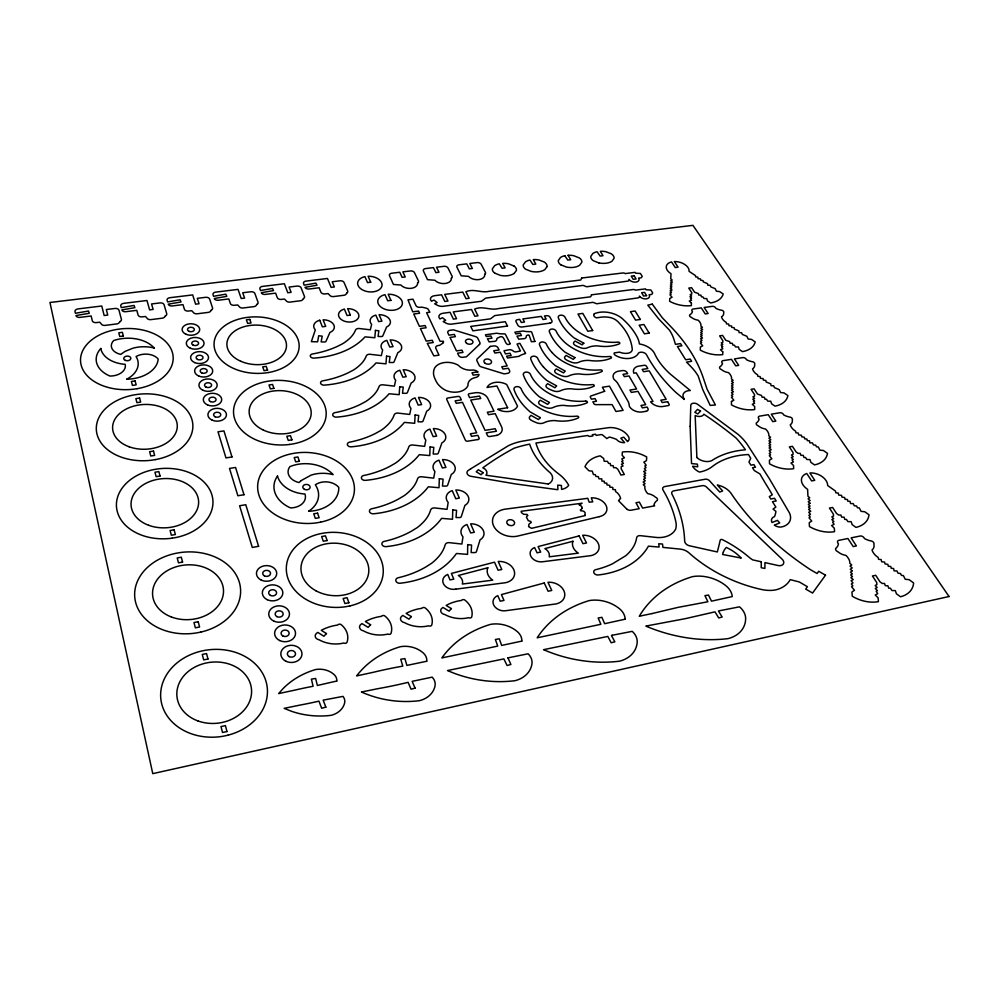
<?xml version="1.0" encoding="UTF-8"?>
<svg xmlns="http://www.w3.org/2000/svg" width="999" height="999" viewBox="0 0 999 999"><rect width="100%" height="100%" fill="white"/><g stroke="black" fill="none" stroke-linecap="round" stroke-linejoin="round"><path stroke-width="1.5" d="M547.015 266.621L544.817 269.643A14.698 9.066 10.5 0 1 531.256 271.428L525.611 269.206A7.855 4.858 10.5 0 1 523.251 264.835L525.511 261.813A14.298 8.854 10.6 0 1 529.957 260.04L532.842 264.448L535.814 264.073L533.279 259.578A14.498 8.979 10.7 0 1 539.023 260.002L544.255 262.025A7.88 4.87 10.7 0 1 547.052 266.621M514.11 273.514L516.408 270.454A7.892 4.908 9.9 0 0 514.098 266.059M564.822 255.719L567.794 260.09L570.716 259.728L568.106 255.282M172.09 538.174L176.136 537.474A48.327 35.177 -3.4 0 0 212.125 495.704A48.327 35.177 -3.4 0 0 158.154 468.881L154.258 469.493A48.327 35.177 -3.4 0 0 117.245 511.413A48.327 35.177 -3.4 0 0 172.103 538.174M289.373 444.48L293.207 443.881A46.354 32.28 2.3 0 0 324.862 405.906A46.354 32.28 2.3 0 0 271.154 380.781L267.445 381.306A46.354 32.28 2.3 0 0 234.84 419.405A46.354 32.28 2.3 0 0 289.385 444.48M455.869 589.148L505.569 582.704A13.874 10.627 12.2 0 0 514.123 570.479A13.874 10.627 12.2 0 0 498.214 561.463L501.785 569.517L498.089 570.229L494.517 562.162L451.411 573.426L453.783 579.158L450 579.895L447.739 574.425A10.002 7.767 9.8 0 0 443.631 584.115A10.002 7.767 9.8 0 0 455.869 589.148M598.925 262.962L593.306 260.714A7.742 4.708 12.2 0 1 590.784 256.431L592.844 253.484A14.086 8.566 12.4 0 1 597.09 251.76L600.124 256.069L602.996 255.707L600.312 251.311A14.286 8.691 12.4 0 1 605.931 251.736L611.138 253.721A7.767 4.708 12.4 0 1 614.098 258.217L612.075 261.164A14.498 8.779 12.2 0 1 598.925 262.899M560.776 264.797L566.396 267.058A14.598 8.916 11.4 0 0 579.695 265.21L581.843 262.25A7.78 4.758 11.6 0 0 579.383 257.942L573.776 255.719A14.386 8.829 11.6 0 0 568.106 255.294M514.085 266.071L508.479 263.786A14.598 9.103 9.8 0 0 502.684 263.374L505.132 267.894L502.122 268.269L499.3 263.811A14.398 8.979 9.8 0 0 494.755 265.609L492.42 268.669A7.905 4.933 9.7 0 0 494.68 273.089M494.692 273.077L500.337 275.387A14.81 9.203 9.7 0 0 514.048 273.489M626.635 508.916L618.531 500.711A10.902 7.805 16.4 0 1 620.591 498.638A13.649 9.778 15.5 0 0 617.494 493.019L615.559 491.533L615.446 489.735L612.887 489.473L612.762 487.412L609.827 487.125L609.727 485.402L606.942 484.902L606.843 483.179L604.37 482.942L604.283 481.281L601.91 481.043L601.798 478.883L599.025 478.821L598.289 476.66L595.904 476.423L595.317 474.687L593.381 474.488L592.245 471.116L588.96 470.791L584.977 466.758A27.772 19.605 15.2 0 1 600.224 455.844L603.633 458.441L604.195 461.263L607.454 461.338L608.578 463.411L610.239 463.449L610.676 465.609L613.161 465.659L613.561 467.644L615.834 467.694L617.769 469.155L620.966 475.062L624.313 474.475L621.103 468.581L621.241 466.745L623.064 465.984L621.44 464.223L623.426 463.386L621.653 461.463L622.989 460.914L621.853 458.853L624.462 457.767L622.127 455.257L622.377 452.048A27.672 19.381 15.9 0 1 646.703 456.993L646.478 460.639L643.843 462.112L646.203 465.222L644.842 465.984L646.053 467.607L644.38 468.543L645.878 470.541L643.693 471.478L645.716 473.276L644.03 474.225L645.579 475.611L643.818 476.598L645.429 478.046L643.656 479.333L645.267 480.781L643.169 481.968L645.079 483.691L643.256 484.727L644.929 486.226L644.817 488.074A13.536 9.515 17.1 0 0 647.827 493.681A10.864 7.73 17 0 1 655.506 497.202A2.96 2.098 17.2 0 1 657.267 500.374A14.123 10.027 17.8 0 0 653.97 504.807A3.184 2.273 17.2 0 1 654.632 505.844L642.594 508.079L639.348 502.122L635.963 502.747L639.198 508.703L630.918 510.239A3.771 2.697 16.5 0 1 626.635 508.916M319.755 320.229L322.365 326.81L325.711 326.373L323.089 319.792A10.365 6.806 4.3 0 1 333.753 324.712A10.365 6.806 4.3 0 1 329.92 332.48L326.049 341.208A1.748 1.161 4.3 0 1 324.413 341.995L321.141 341.908L322.19 336.151L318.731 335.739L317.607 341.82L311.351 341.658L315.309 329.907A10.365 6.806 4.3 0 1 319.755 320.229M594.442 313.686A20.43 13.024 13.1 0 1 623.738 319.955A80.557 52.61 12 0 1 637.037 336.775A38.437 24.825 13.1 0 1 639.397 343.943A16.808 10.877 14.3 0 1 654.345 353.072A75.674 47.665 16.5 0 0 670.541 374.288L690.309 390.534A9.528 6.256 16.4 0 0 683.828 398.464L684.34 399.463L675.911 392.445A169.955 103.996 18.1 0 1 646.578 354.857A4.67 3.022 14.4 0 0 642.832 352.36A4.67 3.022 14.4 0 0 638.511 353.059A15.36 9.928 13.8 0 1 615.384 355.332A3.022 1.973 13.7 0 1 614.26 352.909L619.555 352.123A10.952 7.068 13.8 0 0 626.873 353.359A7.68 4.958 13.8 0 0 632.28 349.638A71.628 46.678 11.9 0 0 617.644 321.441A11.538 7.355 13.1 0 0 608.903 317.295A21.391 13.699 13.2 0 0 599.1 317.47L596.366 317.844A4.083 2.585 12.7 0 1 594.405 313.649M564.835 255.732A14.186 8.704 11.6 0 0 560.476 257.48L558.341 260.477A7.792 4.783 11.4 0 0 560.764 264.797M552.072 352.535A42.795 27.735 12.7 0 0 600.474 369.88A1.361 0.899 13.4 0 1 601.648 371.665A33.079 21.628 12.6 0 1 579.445 373.938A19.73 13.224 13 0 0 568.931 375.886A6.893 4.583 12.3 0 1 562.125 375.974A33.379 21.916 12.4 0 1 557.867 374.188L556.268 373.314A3.447 2.298 12.1 0 1 555.182 370.03L556.268 368.918L563.511 372.889L565.259 371.091L555.307 365.646A66.621 43.032 13.1 0 1 540.234 346.541L539.61 345.005A3.921 2.56 11.4 0 1 541.895 341.995A3.546 2.323 11.4 0 1 546.316 344.043L547.127 345.716A44.98 29.108 12.7 0 0 552.047 352.535M543.444 366.958A43.282 28.372 12.6 0 0 592.345 384.603A1.374 0.912 13.3 0 1 593.531 386.426A33.454 22.128 12.5 0 1 571.028 388.773A19.955 13.536 12.9 0 0 560.377 390.796A6.968 4.683 12.2 0 1 553.471 390.896A33.754 22.428 12.3 0 1 549.175 389.086L547.564 388.186A3.484 2.348 11.9 0 1 546.478 384.827L547.589 383.691L554.895 387.737L556.68 385.901L546.64 380.357A67.37 44.018 13 0 1 531.505 360.851L530.869 359.278A3.959 2.622 11.2 0 1 533.204 356.193A3.584 2.373 11.2 0 1 537.662 358.279L538.486 360.002A45.492 29.783 12.6 0 0 543.419 366.958M582.155 508.316A12.812 9.266 15.2 0 1 581.743 506.443A5.207 3.771 14.6 0 0 579.42 505.207L579.32 504.395A9.565 6.906 14.3 0 0 582.08 503.221L521.203 511.276A4.833 3.559 12.5 0 0 521.578 512.774A18.357 13.611 12 0 1 523.439 514.16A8.217 6.019 12.4 0 0 526.948 514.36L527.847 515.521A4.296 3.172 12.8 0 0 526.436 517.382A18.357 13.611 12 0 1 528.109 520.504A11.613 8.541 12.8 0 0 530.856 521.478L531.181 522.614A7.667 5.682 13.1 0 0 528.846 524.463A18.357 13.611 12 0 1 528.621 526.573A12.188 8.991 13.1 0 0 531.63 528.309L585.352 515.521L584.765 514.997A6.581 4.795 14.7 0 0 585.002 512.562L583.903 511.376A6.206 4.52 14.8 0 0 580.719 510.789L580.344 509.877A8.004 5.807 14.4 0 0 582.155 508.316M585.639 401.086A1.386 0.937 13.3 0 1 586.825 402.934A33.866 22.677 12.4 0 1 564.01 405.394A20.217 13.886 12.9 0 0 553.196 407.492A7.055 4.808 12.1 0 1 546.203 407.604A34.166 22.989 12.2 0 1 541.858 405.756L540.234 404.845A3.521 2.41 11.9 0 1 539.148 401.398L540.284 400.237L547.664 404.358L549.475 402.472L539.335 396.815A68.182 45.105 13 0 1 524.1 376.873L523.476 375.262A4.008 2.685 11.1 0 1 525.849 372.103A3.634 2.435 11.1 0 1 530.357 374.225L531.181 375.986A46.041 30.519 12.6 0 0 536.151 383.104A43.806 29.071 12.5 0 0 585.639 401.074M154.183 348.014A31.044 20.467 -2.1 0 0 113.699 340.534A14.348 9.378 -2 0 0 120.742 354.383L125.075 351.373L133.079 348.151A28.621 19.018 -1.7 0 1 142.12 346.778L145.205 346.753A28.621 19.018 -1.7 0 1 154.158 348.002M690.134 426.398L691.533 463.598L697.377 464.135L697.739 466.758L692.632 466.296A13.374 9.128 18 0 0 699.5 472.09A35.902 24.413 17.1 0 0 712.225 466.608A75.312 51.698 20.9 0 1 748.476 454.533L750.749 458.341L748.938 462.013L750.911 465.159L753.883 464.622L755.481 467.195L752.509 467.732L754.257 470.529L759.914 473.926L765.047 482.717A510.714 404.283 2.3 0 1 772.289 494.767L769.305 496.615L770.803 499.001L774.525 498.301L776.198 500.974L772.464 501.673L775.861 507.117L773.026 509.065L775.923 511.413A43.544 30.132 19.7 0 1 774.525 516.595A7.305 5.032 21.5 0 0 772.04 522.552L777.397 520.354L779.72 522.914L774.35 525.124A7.305 5.032 21.5 0 0 781.006 527.047A17.545 12.063 21.1 0 0 789.46 512.924L769.13 478.321L748.438 446.241A52.035 35.34 17.8 0 0 738.211 434.465L697.564 404.27A4.321 2.847 16.7 0 0 693.206 403.246A4.321 2.847 16.7 0 0 690.784 405.382L690.134 426.398M731.455 401.498L731.455 404.845A26.011 16.758 17.7 0 0 754.72 409.54L754.682 406.581L752.297 404.27L754.632 403.296L753.408 401.411L754.595 400.911L752.796 399.175L754.57 398.439L752.909 396.84L754.532 396.178L754.507 394.555L751.086 389.323L754.095 388.836L757.517 394.056L761.513 395.442L762.075 397.202L764.36 397.277L764.972 399.213L766.508 399.25L767.744 401.136L770.766 401.223L771.578 403.783L775.024 406.156A25.937 16.583 18.1 0 0 787.899 395.567L784.003 392.907L780.581 392.545L779.158 389.598L774.5 387.662L773.613 385.789L771.103 385.714L770.778 383.853L766.133 381.98L765.883 380.507L763.348 380.057L763.099 378.596L760.439 378.321L760.152 376.586L757.841 376.336L757.579 374.825L755.731 373.564A12.363 7.792 17.8 0 1 752.534 368.868A9.803 6.194 17.2 0 0 754.632 364.423A2.672 1.686 17.4 0 0 752.896 361.8A12.587 7.88 17.2 0 1 746.415 359.665A2.86 1.798 17.1 0 0 743.094 357.567L734.427 358.903L738.673 365.359L735.701 365.821L731.468 359.353L722.752 360.689A2.86 1.823 16.7 0 0 722.502 363.349A12.675 8.067 16.3 0 1 719.73 366.945A2.685 1.711 16.7 0 0 721.428 369.58A9.828 6.256 16.9 0 0 728.508 372.627A12.45 8.004 16.8 0 1 731.518 377.385L731.505 378.958L733.116 380.257L731.505 381.131L733.353 382.629L731.505 383.628L733.054 384.89L731.493 386.001L733.054 387.275L731.493 388.124L732.991 389.348L731.48 390.172L733.453 391.795L731.48 392.595L732.991 394.38L731.468 395.217L732.704 396.665L731.468 397.352L733.853 400.174L731.455 401.498M722.752 351.873L722.727 354.62A25.012 15.684 16 0 1 700.287 350.112L700.361 347.015L702.709 345.804L700.461 343.156L701.673 342.545L700.511 341.183L701.997 340.422L700.574 338.748L702.509 338.024L700.636 336.513L702.11 335.751L700.686 334.603L702.21 333.828L700.736 332.642L702.26 331.618L700.786 330.432L702.597 329.52L700.848 328.109L702.422 327.31L700.898 326.086L700.936 324.638A11.976 7.48 15.2 0 0 698.126 320.192A9.453 5.857 15.3 0 1 691.333 317.332A2.585 1.598 15.2 0 1 689.735 314.86A12.2 7.555 14.8 0 0 692.507 311.538A2.76 1.698 15.2 0 1 692.794 309.078L701.273 307.892L705.244 313.923L708.129 313.511L704.158 307.48L712.587 306.306A2.747 1.686 15.6 0 1 715.771 308.266A12.113 7.393 15.7 0 0 722.002 310.302A2.572 1.573 15.8 0 1 723.638 312.737A9.428 5.807 15.7 0 1 721.503 316.858A11.888 7.305 16.2 0 0 724.5 321.241L726.261 322.427L726.473 323.838L728.708 324.076L728.958 325.686L731.518 325.961L731.73 327.322L734.19 327.759L734.402 329.121L738.848 330.894L739.123 332.63L741.558 332.717L742.382 334.453L746.852 336.276L748.164 339.023L751.473 339.385L755.182 341.883A24.938 15.522 16.4 0 1 742.469 351.623L739.185 349.388L738.448 347.003L735.526 346.903L734.377 345.167L732.879 345.105L732.329 343.306L730.119 343.231L729.62 341.583L725.774 340.284L722.564 335.414L719.642 335.839L722.851 340.721L722.839 342.22L721.253 342.832L722.814 344.33L721.091 344.992L722.801 346.628L721.628 347.078L722.776 348.826L720.491 349.712L722.752 351.873M761.288 561.788L761.213 567.707L764.884 568.456L764.947 562.599L778.296 565.571A5.657 3.984 22.5 0 0 783.341 563.985A5.657 3.984 22.5 0 0 782.155 559.228L706.393 486.95A3.721 2.585 18.5 0 0 702.185 485.676L673.838 490.846A3.796 2.672 17.8 0 0 671.952 494.08A173.876 128.983 12.1 0 1 684.652 541.096A5.507 3.959 19.4 0 0 690.284 545.953L717.307 551.972L718.181 548.651A487.387 345.966 0.9 0 0 720.192 540.259A1.711 1.211 20.3 0 1 722.514 539.697A107.605 80.444 20.8 0 1 750.074 558.091L752.597 559.852L761.288 561.788M467.707 544.617L467.557 554.383L456.443 553.483A81.656 61.239 6.1 0 1 400.075 583.229A3.596 2.797 6.9 0 1 395.954 581.106A3.596 2.797 6.9 0 1 397.989 577.797L399.25 577.509A92.845 69.156 5.3 0 0 425.774 567.007L431.443 563.386A55.232 41.708 6.5 0 0 436.151 559.29L437.924 557.442A48.651 36.776 6.8 0 0 445.179 544.805A4.021 3.059 9.3 0 1 449.313 542.657L461.875 544.043L462.974 536.9A11.626 8.729 10.3 0 1 466.983 524.487L470.666 532.942L474.313 532.267L470.629 523.838A11.626 8.729 10.3 0 1 482.942 529.745A11.626 8.729 10.3 0 1 480.032 539.897L476.486 551.51A1.961 1.486 10.6 0 1 474.762 552.584L471.116 552.572L471.59 545.067L467.707 544.617M452.747 509.902L452.51 519.255L441.62 518.356A80.07 58.754 5.5 0 1 386.064 546.628A3.521 2.685 6.2 0 1 382.043 544.58A3.521 2.685 6.2 0 1 384.066 541.421L385.314 541.146A91.071 66.359 4.8 0 0 411.413 531.193L417.008 527.747A54.158 40.01 5.8 0 0 421.665 523.838L423.414 522.077A47.702 35.29 6.1 0 0 430.656 509.989A3.946 2.935 8.4 0 1 434.727 507.954L447.04 509.328L448.176 502.485A11.401 8.379 9.4 0 1 452.222 490.609L455.769 498.726L459.353 498.089L455.806 489.985A11.401 8.379 9.4 0 1 467.844 495.704A11.401 8.379 9.4 0 1 464.897 505.419L461.301 516.533A1.923 1.424 9.6 0 1 459.602 517.557L456.031 517.532L456.568 510.339L452.747 509.902M691.42 303.072L691.333 305.632A24.138 14.748 14.6 0 1 669.63 301.298L669.767 298.401L672.077 297.29L669.954 294.805L671.141 294.23L670.042 292.957L671.503 292.257L670.154 290.697L672.052 290.022L670.267 288.599L671.715 287.899L670.354 286.825L671.852 286.101L670.441 284.99L671.952 284.041L670.541 282.929L672.327 282.08L670.654 280.756L672.202 280.02L670.754 278.871L671.003 273.689A11.651 7.005 14.3 0 1 671.553 261.925L675.237 267.532L678.059 267.17L674.362 261.563A11.651 7.005 14.3 0 1 689.048 271.328L695.491 275.599L695.666 276.91L697.839 277.16L698.039 278.659L700.524 278.933L700.699 280.207L703.071 280.632L703.259 281.905L707.542 283.591L707.767 285.202L710.127 285.302L710.901 286.925L715.197 288.661L716.42 291.233L719.617 291.583L723.176 293.943A24.063 14.598 15 0 1 710.589 302.959L707.442 300.861L706.78 298.626L703.945 298.514L702.859 296.878L701.423 296.815L700.923 295.142L698.776 295.055L698.326 293.506L694.617 292.27L691.608 287.712L688.761 288.087L691.758 292.657L691.72 294.068L690.159 294.63L691.645 296.029L689.947 296.641L691.583 298.177L690.434 298.589L691.508 300.224L689.26 301.049L691.42 303.072M439.323 478.708L439.011 487.712L428.309 486.8A78.659 56.568 5.1 0 1 373.489 513.786A3.459 2.572 5.6 0 1 369.568 511.8A3.459 2.572 5.6 0 1 371.578 508.778L372.802 508.516A89.473 63.886 4.5 0 0 398.514 499.038L404.046 495.754A53.184 38.511 5.4 0 0 408.653 492.007L410.389 490.322A46.841 33.966 5.6 0 0 417.594 478.733A3.871 2.822 7.7 0 1 421.615 476.773L433.703 478.146L434.89 471.553A11.189 8.079 8.7 0 1 438.961 460.152L442.37 467.969L445.916 467.37L442.495 459.565A11.189 8.079 8.7 0 1 454.283 465.109A11.189 8.079 8.7 0 1 451.298 474.438L447.664 485.127A1.886 1.374 8.8 0 1 445.991 486.101L442.482 486.063L443.069 479.145L439.323 478.708M625.112 619.205L604.645 623.688L601.91 617.345L598.164 617.969L600.874 624.3L537.2 637.787A123.701 97.89 22.4 0 1 540.521 633.041A100.362 79.433 21.1 0 1 543.831 628.958A124.088 98.189 22.5 0 1 589.285 600.574A31.019 23.988 18 0 1 619.542 608.778A16.384 12.587 18.2 0 1 625.112 619.205M430.119 446.94L429.77 455.569L419.28 454.67A77.148 54.333 4.9 0 1 365.359 480.357A3.384 2.473 5.3 0 1 361.513 478.434A3.384 2.473 5.3 0 1 363.511 475.536L364.71 475.299A87.775 61.376 4.3 0 0 389.972 466.296L395.417 463.161A52.16 36.975 5.1 0 0 399.962 459.59L401.673 457.979A45.942 32.617 5.4 0 0 408.816 446.878A3.796 2.71 7.3 0 1 412.774 445.017L424.625 446.366L425.811 440.059A10.977 7.767 8.2 0 1 429.882 429.108L433.191 436.638L436.663 436.076L433.354 428.571A10.977 7.767 8.2 0 1 444.892 433.928A10.977 7.767 8.2 0 1 441.908 442.882L438.286 453.121A1.848 1.324 8.3 0 1 436.625 454.058L433.179 454.008L433.803 447.377L430.119 446.94M415.109 415.01L414.672 423.289L404.383 422.39A75.724 52.185 4.5 0 1 351.223 446.815A3.322 2.373 4.8 0 1 347.465 444.967A3.322 2.373 4.8 0 1 349.438 442.195L350.624 441.97A86.164 58.953 4 0 0 375.512 433.441L380.881 430.444A51.199 35.514 4.7 0 0 385.364 427.035L387.063 425.499A45.092 31.319 4.9 0 0 394.18 414.872A3.721 2.61 6.7 0 1 398.089 413.111L409.715 414.448L410.951 408.391A10.764 7.455 7.5 0 1 415.06 397.902L418.219 405.132L421.64 404.607L418.469 397.39A10.764 7.455 7.5 0 1 429.745 402.572A10.764 7.455 7.5 0 1 426.723 411.163L423.064 420.979A1.811 1.274 7.6 0 1 421.428 421.865L418.044 421.803L418.718 415.447L415.109 415.01M399.7 386.7L399.175 394.68L389.061 393.768A74.488 50.325 4.2 0 1 336.501 417.132A3.272 2.285 4.4 0 1 332.829 415.334A3.272 2.285 4.4 0 1 334.802 412.674L335.964 412.462A84.765 56.868 3.7 0 0 360.527 404.32L365.846 401.461A50.35 34.241 4.3 0 0 370.292 398.189L371.99 396.715A44.343 30.207 4.5 0 0 379.096 386.501A3.659 2.51 6.2 0 1 382.954 384.815L394.38 386.138L395.666 380.307A10.589 7.193 6.9 0 1 399.812 370.217L402.859 377.197L406.231 376.698L403.184 369.73A10.589 7.193 6.9 0 1 414.223 374.762A10.589 7.193 6.9 0 1 411.163 383.029L407.455 392.47A1.786 1.224 7 0 1 405.831 393.331L402.51 393.256L403.234 387.125L399.7 386.7M386.551 356.168L385.964 363.823L376.036 362.924A73.114 48.339 3.9 0 1 324.25 385.127A3.209 2.185 4.1 0 1 320.654 383.391A3.209 2.185 4.1 0 1 322.615 380.844L323.763 380.644A83.217 54.633 3.5 0 0 347.939 372.927L353.184 370.204A49.413 32.88 4.1 0 0 357.58 367.095L359.253 365.671A43.519 29.008 4.3 0 0 366.321 355.906A3.596 2.41 5.8 0 1 370.13 354.295L381.331 355.619L382.642 350.025A10.39 6.918 6.5 0 1 386.813 340.347L389.735 347.053L393.057 346.603L390.122 339.897A10.39 6.918 6.5 0 1 400.924 344.767A10.39 6.918 6.5 0 1 397.839 352.684L394.118 361.738A1.748 1.174 6.5 0 1 392.52 362.55L389.248 362.475L390.022 356.593L386.551 356.168M375.437 330.382L374.812 337.762L365.047 336.85A71.953 46.691 3.8 0 1 313.923 358.117A3.147 2.11 3.8 0 1 310.389 356.431A3.147 2.11 3.8 0 1 312.337 353.983L313.461 353.796A81.893 52.772 3.4 0 0 337.312 346.428L342.495 343.818A48.626 31.756 3.9 0 0 346.84 340.821L348.501 339.46A42.82 28.009 4.1 0 0 355.519 330.057A3.534 2.335 5.5 0 1 359.29 328.521L370.317 329.82L371.64 324.425A10.215 6.681 6.2 0 1 375.824 315.097L378.646 321.591L381.918 321.154L379.083 314.673A10.215 6.681 6.2 0 1 389.685 319.418A10.215 6.681 6.2 0 1 386.588 327.048L382.842 335.776A1.723 1.136 6.2 0 1 381.268 336.551L378.047 336.463L378.858 330.794L375.437 330.382M534.902 341.458L531.393 341.733L529.095 335.127A2.273 1.486 10.9 0 0 527.085 335.327A2.735 1.786 10.9 0 0 526.273 336.825A3.984 2.597 10.7 0 1 524.6 338.599L518.706 339.173L516.97 336.126L521.441 335.502L520.279 333.291L515.821 333.916L514.897 332.155L523.101 331.006A17.682 11.401 10.7 0 0 530.694 331.606L531.693 332.055L534.902 341.458M521.84 641.096L501.66 645.429L499.313 638.836L495.379 639.472L497.714 646.091L441.883 657.916L442.569 656.955A108.879 89.61 17.2 0 1 445.03 653.746A88.249 72.477 15.8 0 1 448.201 650.062A108.879 89.61 17.2 0 1 490.596 624.35A27.448 21.99 13.3 0 1 517.407 631.693A14.51 11.551 13.7 0 1 521.84 641.096M336.788 681.018L317.357 685.489L315.659 678.458L311.401 679.133L313.112 686.276A432.779 424.637 73.4 0 0 294.855 690.122L278.621 693.581L283.479 688.174A75.587 64.236 2.5 0 1 315.597 669.542A19.343 16.009 1.4 0 1 334.278 674.762A10.227 8.442 1.9 0 1 336.788 681.018M426.748 661.251L406.893 665.409L404.87 658.603L400.761 659.265L402.797 666.121A594.717 539.66 68.5 0 0 373.064 672.352L356.631 675.911L357.192 675.187A92.907 78.309 10.3 0 1 359.465 672.389L362.375 669.193A92.907 78.309 10.3 0 1 400.362 646.703A23.614 19.343 7.6 0 1 423.351 653.059A12.475 10.177 8.1 0 1 426.748 661.251M525.511 353.284L525.037 353.733A18.269 12.163 11.2 0 0 518.968 356.331L507.529 357.992L506.605 356.168L511.163 355.519L509.989 353.234L505.444 353.896L503.996 350.749L509.702 349.662A4.033 2.672 10.4 0 1 512.912 350.761A2.76 1.823 10.5 0 0 516.008 351.885L520.442 350.974L517.057 344.043L519.855 343.331L525.511 353.284M510.189 343.681C503.796 348.214 505.931 332.442 498.414 337.737A2.747 1.798 10 0 0 496.815 339.498A4.008 2.635 9.8 0 1 495.079 341.283L489.123 341.87L487.437 338.798L491.958 338.162L490.834 335.939L486.313 336.563L485.427 334.79L496.765 333.216A17.77 11.513 9.9 0 0 504.408 333.816L505.407 334.265L510.189 343.681M723.338 552.147L722.589 554.457L741.258 558.066L739.435 556.281A37.625 27.285 20.9 0 0 726.335 547.427A24.126 17.195 21.6 0 0 723.338 552.147M591.495 294.817L590.734 296.79L498.301 308.591C490.297 310.739 482.729 305.557 474.625 309.091L477.997 315.834L474.85 316.246L471.491 309.503L453.259 311.9L456.568 318.706L453.396 319.131L450.087 312.312L443.331 313.199A6.006 3.896 8.2 0 0 439.91 318.943L442.482 317.744L445.654 320.267L443.169 321.578L445.891 323.052A6.668 4.346 8.3 0 0 451.773 324.101L490.459 318.843L494.73 315.609L593.006 302.335L596.715 303.758L637.986 297.889A2.647 1.636 13.6 0 0 639.397 296.066A5.395 3.347 13.7 0 0 646.39 298.838A5.395 3.347 13.7 0 0 649.1 294.755L651.835 294.38L652.684 292.919L650.861 289.985L646.016 289.735L645.491 288.873L635.514 290.147A2.585 1.598 13.4 0 0 632.916 289.548L591.495 294.817M581.63 278.034L580.856 279.97L489.298 291.283C481.381 293.356 473.888 288.286 465.871 291.708L469.155 298.289L466.046 298.701L462.762 292.108L444.705 294.405L447.952 301.049L444.805 301.448L441.57 294.805L434.89 295.654A5.932 3.809 7.9 0 0 431.456 301.248L434.016 300.075L437.137 302.547L434.677 303.821L437.362 305.257A6.593 4.233 8 0 0 443.169 306.293L481.468 301.261L485.714 298.114L583.066 285.377L586.725 286.775L627.622 281.144A2.61 1.598 13.1 0 0 629.033 279.358A5.332 3.272 13.3 0 0 635.938 282.093A5.332 3.272 13.3 0 0 638.648 278.109L641.358 277.747L642.207 276.323L640.434 273.451L635.639 273.202L635.114 272.352L625.237 273.589A2.547 1.561 13 0 0 622.677 272.989L581.63 278.034M346.74 293.057L346.129 294.068A3.359 2.148 5.1 0 1 343.893 295.267L333.604 296.566A3.372 2.16 4.8 0 1 330.369 295.866L328.084 293.594L324.663 293.968A3.372 2.16 4.5 0 1 320.929 292.207L319.131 287.762L309.041 289.011A3.297 2.11 4.1 0 1 305.02 287.312L317.02 285.227L315.921 283.129L304.171 285.165L303.559 283.604A3.359 2.135 4 0 1 305.969 281.106L327.46 278.471L331.131 287.362L334.378 286.963L332.217 281.768L339.985 280.806A3.334 2.123 5 0 1 344.068 282.505L347.652 290.971A3.359 2.148 5.1 0 1 346.84 293.007L346.74 293.057M303.471 298.501L302.809 299.525A3.397 2.185 3.7 0 1 300.499 300.749L290.022 302.073A3.409 2.198 3.4 0 1 286.75 301.361L284.503 299.063L281.019 299.438A3.409 2.185 3.2 0 1 277.285 297.652L275.612 293.144L265.322 294.418A3.347 2.135 2.7 0 1 261.301 292.707L273.551 290.584L272.502 288.449L260.502 290.534L259.927 288.948A3.397 2.173 2.7 0 1 262.462 286.413L284.365 283.741L287.799 292.744L291.109 292.332L289.086 287.063L297.003 286.089A3.372 2.148 3.7 0 1 301.099 287.812L304.458 296.391A3.397 2.185 3.8 0 1 303.559 298.451L303.471 298.501M256.943 304.358L256.243 305.394A3.447 2.223 2.3 0 1 253.846 306.631L243.144 307.979A3.459 2.235 2 0 1 239.847 307.255L237.65 304.932L234.091 305.319A3.459 2.223 1.7 0 1 230.369 303.521L228.808 298.938L218.319 300.237A3.397 2.173 1.3 0 1 214.285 298.501L226.81 296.341L225.811 294.181L213.549 296.291L213.024 294.693A3.447 2.198 1.3 0 1 215.684 292.12L238.037 289.385L241.221 298.514L244.593 298.102L242.72 292.757L250.786 291.77A3.422 2.185 2.3 0 1 254.895 293.506L258.017 302.21A3.447 2.21 2.4 0 1 257.03 304.295L256.943 304.358M211.363 310.077L210.627 311.139A3.496 2.26 0.9 0 1 208.154 312.4L197.24 313.773A3.509 2.26 0.6 0 1 193.918 313.049L191.758 310.689L188.137 311.076A3.509 2.26 0.3 0 1 184.403 309.253L182.979 304.62L172.278 305.944A3.447 2.198 -0.1 0 1 168.244 304.183L181.031 301.973L180.095 299.787L167.57 301.948L167.083 300.312A3.509 2.235 -0.1 0 1 169.88 297.702L192.67 294.917L195.604 304.183L199.038 303.746L197.303 298.339L205.544 297.327A3.472 2.223 1 0 1 209.653 299.088L212.537 307.904A3.496 2.248 1 0 1 211.476 310.027L211.363 310.077M825.511 575.187L812.574 593.044L805.694 589.085L807.417 586.725L799.337 581.98L790.234 579.62A33.691 23.951 22.1 0 1 776.285 589.747L773.938 590.197A31.531 22.415 22.3 0 1 761.313 589.447L759.927 589.135A115.609 79.346 20.7 0 1 689.035 552.909A11.688 8.504 19.5 0 0 680.319 549.125L662.899 547.377L662.537 544.068L658.766 543.743L659.115 547.052L648.413 546.178A79.683 58.117 14.6 0 1 598.139 574.974A3.521 2.647 16.6 0 1 593.968 572.902A3.521 2.647 16.6 0 1 595.516 569.705L596.69 569.43A90.459 65.772 13.7 0 0 612.424 563.836L625.724 555.756A53.946 39.535 15.1 0 0 629.732 551.798L631.218 549.999A47.552 34.84 15.4 0 0 636.65 537.749A3.959 2.885 17.5 0 1 640.347 535.664L654.957 537.3A22.69 16.284 17.6 0 0 675.649 529.133A26.698 19.193 17.5 0 0 676.036 522.752A151.536 112.038 12.7 0 0 664.41 492.432L662.961 489.885A3.796 2.66 17.4 0 1 664.81 486.55L705.094 479.245A3.709 2.56 18.5 0 1 709.377 480.606L719.742 492.07L722.627 490.959L717.332 485.002A17.045 11.826 19.1 0 1 731.243 493.618A232.517 145.954 23 0 0 761.388 529.982L768.643 536.975A232.517 145.954 23 0 0 810.314 569.592L817.07 573.513L818.73 571.266L825.511 575.187M165.447 315.859L164.66 316.92A3.559 2.285 -0.5 0 1 162.1 318.206L150.974 319.605A3.571 2.298 -0.8 0 1 147.627 318.868L145.517 316.483L141.821 316.883A3.571 2.285 -1.1 0 1 138.099 315.035L136.801 310.339L125.886 311.688A3.496 2.235 -1.4 0 1 121.841 309.902L134.902 307.655L134.028 305.444L121.241 307.63L120.804 305.981A3.559 2.26 -1.4 0 1 123.714 303.334L146.965 300.499L149.625 309.877L153.134 309.44L151.561 303.958L159.952 302.922A3.521 2.248 -0.4 0 1 164.073 304.707L166.708 313.649A3.546 2.285 -0.4 0 1 165.559 315.796L165.447 315.859M120.042 321.566L119.206 322.652A3.609 2.323 -1.9 0 1 116.571 323.951L105.22 325.374A3.621 2.323 -2.2 0 1 101.848 324.638L99.775 322.215L96.016 322.627A3.621 2.323 -2.4 0 1 92.295 320.754L91.134 315.984L80.007 317.37A3.559 2.26 -2.7 0 1 75.949 315.559L89.298 313.274L88.486 311.039L75.412 313.261L75.025 311.588A3.621 2.285 -2.7 0 1 78.072 308.903L101.773 306.006L104.171 315.522L107.742 315.072L106.319 309.515L114.885 308.466A3.584 2.285 -1.7 0 1 119.006 310.264L121.391 319.318A3.609 2.31 -1.8 0 1 120.142 321.503L120.042 321.566M451.361 608.591L449.088 611.138L442.982 607.454L442.008 608.166A4.583 3.621 9.7 0 0 440.959 611.813A4.583 3.621 9.7 0 0 444.617 614.46A27.273 21.341 10.3 0 0 468.618 617.682A2.173 1.711 11.1 0 0 471.678 617.057A21.653 17.108 10 0 0 464.523 599.837A2.423 1.898 10.6 0 0 461.488 600.436A41.596 33.217 11.5 0 0 446.141 605.444L451.361 608.591M411.338 616.595L408.966 619.18L402.872 615.459L401.86 616.183A4.62 3.684 7.3 0 0 400.724 619.867A4.62 3.684 7.3 0 0 404.358 622.564A27.535 21.728 8.1 0 0 428.596 625.799A2.185 1.748 8.9 0 0 431.718 625.162A21.853 17.42 7.7 0 0 424.887 607.717A2.435 1.936 8.4 0 0 421.79 608.329A41.97 33.829 9.1 0 0 406.131 613.423L411.338 616.595M370.579 624.75L368.119 627.372L362.025 623.601L360.989 624.338A4.67 3.746 4.8 0 0 359.74 628.084A4.67 3.746 4.8 0 0 363.361 630.806A27.81 22.09 5.7 0 0 387.849 634.065A2.21 1.773 6.4 0 0 391.021 633.428A22.09 17.707 5.2 0 0 384.528 615.734A2.46 1.961 6 0 0 381.381 616.358A42.395 34.428 6.5 0 0 365.372 621.54L370.579 624.75M700.511 411.076L697.801 413.948L694.804 412.275L697.527 409.403L700.511 411.076M540.297 417.632L538.449 419.555L531.006 415.359L529.845 416.558A3.571 2.46 11.7 0 0 530.919 420.067L532.554 420.991A34.565 23.526 12.1 0 0 536.95 422.877A7.13 4.92 11.9 0 0 544.03 422.752A20.442 14.223 12.7 0 1 554.994 420.591A34.253 23.214 12.3 0 0 578.121 418.032A1.411 0.962 13.2 0 0 576.935 416.146A44.306 29.745 12.4 0 1 526.948 397.839A46.553 31.231 12.4 0 1 521.94 390.584L521.128 388.798A3.671 2.485 10.9 0 0 516.57 386.625A4.058 2.747 10.9 0 0 514.135 389.86L514.76 391.508A68.956 46.154 12.9 0 0 530.069 411.863L540.297 417.632M326.473 633.578L323.901 636.251L317.832 632.417L316.758 633.166A4.733 3.809 2 0 0 315.397 636.975A4.733 3.809 2 0 0 318.993 639.735A28.159 22.465 3.1 0 0 343.743 643.019A2.235 1.811 3.6 0 0 346.99 642.357A22.365 18.007 2.4 0 0 340.859 624.412A2.498 1.998 3.3 0 0 337.65 625.049A42.92 35.04 3.5 0 0 321.278 630.319L326.473 633.578M574.987 357.592L573.276 359.353L566.096 355.444L565.022 356.543A3.409 2.248 12.3 0 0 566.121 359.765L567.707 360.614A33.029 21.441 12.6 0 0 571.928 362.375A6.818 4.483 12.5 0 0 578.646 362.3A19.518 12.925 13.1 0 1 589.023 360.402A32.73 21.154 12.7 0 0 610.951 358.216A1.349 0.874 13.5 0 0 609.777 356.493A42.358 27.135 12.8 0 1 561.825 339.398A44.518 28.496 12.8 0 1 556.905 332.704L556.081 331.056A3.509 2.273 11.6 0 0 551.698 329.046A3.884 2.51 11.6 0 0 549.462 331.993L550.099 333.504A65.934 42.108 13.2 0 0 565.122 352.247L574.987 357.592M583.803 343.144L582.13 344.855L575.012 341.034L573.963 342.095A3.372 2.185 12.4 0 0 575.074 345.254L576.635 346.091A32.655 20.954 12.7 0 0 580.819 347.814A6.731 4.371 12.6 0 0 587.449 347.764A19.293 12.625 13.2 0 1 597.677 345.916A32.368 20.679 12.8 0 0 619.318 343.831A1.324 0.862 13.6 0 0 618.144 342.133A41.883 26.523 12.9 0 1 570.704 325.312A44.031 27.847 12.9 0 1 565.796 318.768L564.972 317.158A3.472 2.223 11.7 0 0 560.626 315.172A3.834 2.448 11.7 0 0 558.441 318.057L559.078 319.543A65.21 41.159 13.3 0 0 574.038 337.899L583.803 343.144M300.999 480.681L299.063 482.554A14.985 10.877 2.7 0 1 289.922 466.608A32.43 23.776 2.7 0 1 333.117 474.625A29.945 22.078 3.4 0 0 323.589 473.314L320.379 473.389A29.945 22.078 3.4 0 0 311.126 475.124L300.999 480.681M490.297 346.416L477.31 358.816A3.447 2.298 9.5 0 0 476.948 360.801L479.095 365.209A3.459 2.323 9.6 0 0 481.306 366.87L504.083 373.876L507.48 373.376A3.459 2.323 10.4 0 0 509.527 370.567L508.366 368.269L502.947 369.068L501.785 366.745L507.192 365.946L500.249 352.247L494.88 353.022L493.743 350.736L499.1 349.975L497.964 347.727A3.409 2.248 9.9 0 0 493.643 345.941L490.297 346.416M647.052 625.861L645.866 626.111A124.738 89.823 19.2 0 0 653.246 629.045A102.785 74.775 19.5 0 0 660.014 631.405A124.738 89.823 19.2 0 0 728.096 638.623A34.166 25.35 22.1 0 0 745.654 618.393A18.182 13.424 22.7 0 0 739.56 606.818L718.431 610.963L722.165 617.045L718.706 617.944L714.984 611.85L685.451 618.631L647.052 625.861M479.495 344.418L466.396 356.805L462.999 357.292A3.447 2.298 8.8 0 1 458.653 355.469L457.567 353.196L462.999 352.422L461.9 350.137L456.468 350.911L450.012 337.4L455.407 336.651L454.333 334.415L448.938 335.164L447.889 332.954A3.397 2.223 8.4 0 1 450.025 330.294L453.371 329.832L475.574 336.613A3.397 2.235 9.2 0 1 477.734 338.211L479.857 342.482A3.409 2.248 9.3 0 1 479.495 344.418M483.191 472.689L481.019 474.712L476.223 471.778L478.384 469.755L483.191 472.689M852.11 570.829L850.511 572.277L852.347 573.863L850.711 574.987L852.472 576.498L850.898 577.584L853.233 579.582L851.123 580.656L852.959 582.892L851.373 583.99L852.859 585.814L851.573 586.713L854.47 590.247L851.96 591.995L852.272 596.253A29.858 20.517 25.2 0 0 878.433 601.623L878.096 597.852L875.236 594.967L877.721 593.656L876.185 591.296L877.447 590.634L875.286 588.461L877.159 587.487L875.186 585.489L876.91 584.602L876.722 582.529L872.427 575.986L875.698 575.287L879.994 581.83L882.217 583.453L884.54 583.478L885.326 585.714L887.849 585.739L888.723 588.186L890.421 588.199L891.97 590.559L895.304 590.584L896.465 593.831L900.499 596.765A29.795 20.242 25.5 0 0 913.623 582.941L909.065 579.657L905.256 579.295L903.396 575.586L901.435 575.399L900.486 573.488L898.076 573.251L896.902 570.904L894.13 570.879L893.581 568.518L891.195 568.281L890.783 566.495L888.286 566.258L887.861 564.398L885.027 563.898L884.602 562.05L881.655 561.763L881.155 559.577L878.596 559.328L878.158 557.417L875.998 555.856A14.161 9.503 24.7 0 1 872.027 549.999A11.201 7.555 24.1 0 0 873.9 544.318A3.047 2.048 24.2 0 0 871.715 541.058A14.361 9.603 23.9 0 1 864.397 538.511A3.259 2.198 23.9 0 0 860.526 535.951L851.123 537.862L856.418 545.929L853.196 546.578L847.914 538.511L838.448 540.422A3.272 2.223 23.6 0 0 838.436 543.781A14.436 9.878 23.1 0 1 835.713 548.414A3.059 2.098 23.7 0 0 837.849 551.71A11.226 7.642 23.8 0 0 845.928 555.382A14.236 9.803 24 0 1 849.699 561.338L849.849 563.324L851.735 564.947L850.049 566.096L852.222 567.944L850.286 569.268L852.11 570.829M809.952 503.209L808.353 504.52L810.089 505.981L808.478 507.005L810.152 508.416L808.591 509.403L810.788 511.251L808.728 512.225L810.451 514.298L808.878 515.284L810.276 516.97L809.003 517.782L811.712 521.053L809.24 522.639L809.44 526.56A28.397 19.143 22.3 0 0 834.54 531.668L834.315 528.209L831.63 525.536L834.065 524.363L832.642 522.177L833.878 521.578L831.855 519.567L833.69 518.681L831.83 516.845L833.516 516.033L833.391 514.135L829.432 508.079L832.604 507.467L836.575 513.511L838.685 515.022L840.921 515.059L841.62 517.12L844.055 517.17L844.829 519.418L846.465 519.443L847.901 521.615L851.123 521.665L852.159 524.65L855.968 527.385A28.322 18.906 22.6 0 0 869.018 514.785L864.709 511.738L861.051 511.376L859.352 507.942L857.467 507.754L856.593 505.993L854.27 505.769L853.196 503.596L850.524 503.546L850.062 501.386L847.751 501.148L847.402 499.5L845.004 499.263L844.642 497.552L841.907 497.077L841.558 495.367L838.71 495.079L838.298 493.069L835.826 492.819L835.464 491.058L827.659 485.539A13.636 9.078 21.4 0 0 809.902 472.952L814.759 480.332L811.625 480.906L806.78 473.526A13.636 9.078 21.4 0 0 807.604 489.323L807.954 496.291L809.739 497.789L808.079 498.826L810.127 500.549L808.216 501.748L809.952 503.209M770.591 442.245L769.018 443.444L770.666 444.805L769.08 445.741L770.654 447.053L769.13 447.952L771.203 449.687L769.193 450.561L770.803 452.485L769.255 453.396L770.566 454.957L769.317 455.706L771.852 458.741L769.417 460.189L769.505 463.811A27.135 17.92 19.8 0 0 793.668 468.706L793.531 465.509L791.008 463.024L793.393 461.95L792.07 459.927L793.293 459.378L791.37 457.505L793.181 456.705L791.433 454.995L793.081 454.258L793.006 452.497L789.335 446.878L792.419 446.341L796.103 451.948L798.101 453.359L800.274 453.409L800.898 455.319L803.258 455.369L803.945 457.455L805.531 457.492L806.867 459.515L809.977 459.59L810.901 462.35L814.522 464.897A27.06 17.707 20.2 0 0 827.484 453.346L823.388 450.499L819.854 450.137L818.306 446.965L816.483 446.778L815.684 445.142L813.436 444.917L812.462 442.907L809.877 442.844L809.477 440.834L807.254 440.596L806.955 439.073L804.645 438.836L804.345 437.25L801.71 436.788L801.41 435.214L798.663 434.927L798.313 433.067L795.916 432.817L795.616 431.193L793.668 429.832A12.887 8.317 19.8 0 1 790.246 424.787A10.215 6.606 19.2 0 0 792.282 419.98A2.785 1.798 19.3 0 0 790.396 417.17A13.112 8.404 19.1 0 1 783.666 414.91A2.972 1.923 19.1 0 0 780.182 412.687L771.278 414.185L775.836 421.116L772.789 421.64L768.243 414.697L759.29 416.196A2.985 1.948 18.6 0 0 759.115 419.056A13.187 8.629 18.2 0 1 756.355 422.964A2.797 1.823 18.7 0 0 758.179 425.799A10.24 6.681 18.8 0 0 765.571 429.033A12.975 8.554 18.8 0 1 768.793 434.14L768.843 435.839L770.529 437.225L768.893 438.186L770.841 439.785L768.955 440.884L770.591 442.245M442.619 343.319L440.284 344.917A3.496 2.31 8 0 1 438.748 345.479L438.074 345.567A3.509 2.323 8.1 0 0 435.839 348.351L438.998 355.144L433.853 355.869L427.272 343.381L433.241 342.545L432.192 340.284L426.223 341.121L420.429 328.546L426.123 327.772L425.087 325.562L419.405 326.323L413.723 313.998L419.592 313.224L418.581 311.051L412.724 311.825L407.979 299.837L412.974 299.2L415.934 305.557A3.409 2.198 7.4 0 0 420.192 307.317L420.841 307.23A3.422 2.21 7.5 0 1 422.639 307.317L426.011 308.092A3.422 2.21 7.6 0 1 428.434 309.653L429.857 312.225L426.598 312.662L440.072 341.308L443.356 341.246A3.484 2.31 8.1 0 1 442.619 343.319M470.654 468.856L468.256 470.454A4.608 3.322 9.8 0 0 467.22 473.776A4.608 3.322 9.8 0 0 470.879 476.298L515.072 483.866L556.431 489.535L557.917 489.647L557.717 485.139L561.413 485.464L561.588 489.398A13.611 9.753 13.3 0 0 568.706 485.314A37.363 27.073 12.6 0 0 558.853 474.05A72.14 49.863 14.5 0 1 535.939 443.019L572.752 437.774A600.112 482.43 37 0 1 587.912 435.489L588.299 435.839A1.798 1.236 13.9 0 0 590.272 436.388L592.919 435.951L592.27 434.74L595.554 434.203L596.203 435.402L600.861 434.627A1.898 1.311 14.3 0 1 602.434 434.877L606.818 438.549L609.415 437.025A42.695 30.007 14.7 0 1 616.445 439.335A6.918 4.745 15 0 0 624.625 442.607L620.829 438.186L623.751 437.15L627.547 441.57A6.918 4.745 15 0 0 628.846 437.25A16.708 11.513 14.7 0 0 609.078 427.609L566.071 433.603L524.025 440.896A53.397 38.324 12.7 0 0 508.354 445.729L470.654 468.856M484.815 274.263L484.74 274.325A8.916 5.594 9 0 1 478.821 279.595A8.916 5.594 9 0 1 468.494 276.361L461.226 275.811L456.943 267.208A3.222 2.01 8.5 0 1 458.966 264.822L466.77 263.873L469.33 268.843L472.377 268.469L469.805 263.499L477.097 262.6A3.209 1.998 9 0 1 481.156 264.236L485.402 272.327A3.234 2.023 9.2 0 1 484.815 274.263M451.436 278.109L451.348 278.159A8.991 5.669 8 0 1 445.229 283.491A8.991 5.669 8 0 1 434.865 280.232L427.522 279.683L423.414 270.991A3.247 2.048 7.6 0 1 425.512 268.581L433.441 267.607L435.901 272.64L438.986 272.252L436.513 267.233L443.918 266.321A3.234 2.023 8.1 0 1 447.989 267.969L452.072 276.149A3.259 2.048 8.2 0 1 451.436 278.109M417.694 282.867L417.607 282.917A9.066 5.757 7 0 1 411.276 288.324A9.066 5.757 7 0 1 400.861 285.015L393.444 284.465L389.51 275.687A3.284 2.073 6.6 0 1 391.695 273.239L399.75 272.252L402.11 277.335L405.244 276.948L402.872 271.865L410.389 270.954A3.272 2.06 7.1 0 1 414.46 272.615L418.394 280.881A3.284 2.085 7.2 0 1 417.694 282.867M604.645 391.283L591.033 395.954A1.748 1.174 13.4 0 0 590.409 397.315L591.433 399.175L595.042 398.613L596.478 401.223L592.869 401.798L593.893 403.671A1.761 1.186 13.6 0 0 595.816 404.645L612.112 404.62L615.971 411.501L623.114 410.352L609.44 386.151L602.385 387.25L604.645 391.283M544.268 582.991L501.423 594.58L503.983 600.436L500.212 601.198L497.789 595.616A10.09 7.88 12.7 0 0 493.956 605.519A10.09 7.88 12.7 0 0 506.381 610.626L556.006 603.933A14.011 10.764 15 0 0 564.185 591.433A14.011 10.764 15 0 0 547.939 582.267L551.785 590.471L548.089 591.221L544.268 582.991M612.212 635.277L611.438 635.489L614.86 641.833L611.188 642.757L607.804 636.425L543.568 649.675A114.41 86.139 16.1 0 0 550.262 652.384A94.443 71.791 16.2 0 0 556.431 654.582A114.735 86.376 16.1 0 0 619.542 661.188A31.256 24.288 18.7 0 0 637.2 642.195A16.608 12.875 19.4 0 0 632.23 631.343L612.212 635.277M651.997 613.573L639.285 616.246A136.838 102.909 25.9 0 1 642.557 611.151A110.489 83.304 24.7 0 1 645.841 606.793A136.838 102.909 25.9 0 1 692.607 576.61A33.929 25.1 21.6 0 1 725.549 585.439A17.92 13.149 21.6 0 1 732.242 596.578L711.5 601.173L708.503 595.054L704.919 595.629L707.904 601.748L677.934 607.404L651.997 613.573M487.824 567.757L458.354 575.486A10.002 7.767 9.8 0 1 462.362 584.053L492.732 580.144A13.874 10.627 12.2 0 1 487.824 567.757M325.849 707.142L321.653 708.241L318.943 701.148A316.446 227.56 -0.3 0 1 300.524 704.982L284.153 708.353L291.496 711.288A72.802 59.241 1.8 0 0 331.206 715.309A19.48 16.271 1.6 0 0 344.618 702.984A10.34 8.641 2.3 0 0 342.982 696.39L323.152 700.137L325.849 707.142M415.084 688.149L411.051 689.198L408.104 682.342A376.985 262.362 2.4 0 1 378.109 688.636L361.463 692.007L362.412 692.432A88.499 70.929 7.2 0 0 366.183 694.005L370.804 695.691A88.499 70.929 7.2 0 0 419.493 700.674A23.814 19.68 8.1 0 0 435.064 685.689A12.637 10.452 8.9 0 0 432.167 677.147L412.15 681.355L415.084 688.149M572.939 541.271L544.905 548.588A9.765 7.355 13.7 0 1 549.213 556.818L578.321 553.146A13.561 10.052 15.6 0 1 572.939 541.271M507.967 657.866L510.914 664.497L507.08 665.496L503.871 658.903L447.552 670.541L448.838 671.103A102.16 79.695 12 0 0 453.271 672.914A84.016 66.109 11.9 0 0 458.703 674.874A102.16 79.695 12 0 0 515.047 680.694A27.647 22.29 13.9 0 0 531.992 663.561A14.685 11.826 14.7 0 0 528.121 653.783L507.967 657.866M579.12 535.926L538.086 546.603L540.684 552.097L537.062 552.797L534.602 547.539A9.765 7.355 13.7 0 0 531.131 556.818A9.765 7.355 13.7 0 0 543.206 561.675L590.846 555.644A13.561 10.052 15.6 0 0 598.476 543.956A13.561 10.052 15.6 0 0 582.654 535.264L586.513 542.994L582.979 543.668L579.12 535.926M227.934 735.202L223.476 736.163A53.509 43.806 -5.9 0 1 161.776 704.12A53.509 43.806 -5.9 0 1 201.398 651.073L205.669 650.224A53.509 43.806 -5.9 0 1 266.283 682.367A53.509 43.806 -5.9 0 1 227.934 735.189M599.15 516.683L516.97 536.238A18.357 13.611 12 0 1 493.593 525.886A18.357 13.611 12 0 1 504.507 509.253L587.762 498.301L589.185 502.185L592.769 501.86L591.283 497.852A12.812 9.266 15.2 0 1 606.293 505.919A12.812 9.266 15.2 0 1 599.15 516.683M349.975 605.894L345.991 606.668A48.514 37.5 3.5 0 1 287.999 578.571A48.514 37.5 3.5 0 1 320.629 533.641L324.475 532.954A48.514 37.5 3.5 0 1 381.556 561.126A48.514 37.5 3.5 0 1 349.975 605.894M652.272 304.121L647.789 305.132L658.503 318.669L669.517 330.232A59.74 38.412 13.5 0 1 674.25 340.409L675.461 344.355L680.531 343.606L681.905 345.804L677.384 346.478L685.689 359.765L690.247 359.066L691.658 361.313L686.538 362.1L690.122 365.796A61.638 40.659 14.8 0 1 698.176 375.999L702.747 389.585L710.189 405.407L715.409 405.007L707.155 389.36L703.209 377.697A194.218 131.256 10.9 0 0 671.715 327.597L662.237 317.694L652.272 304.121M200.787 632.092L196.341 632.954A53.047 40.884 -4.4 0 1 135.652 602.459A53.047 40.884 -4.4 0 1 175.712 553.346L179.957 552.597A53.047 40.884 -4.4 0 1 239.585 583.179A53.047 40.884 -4.4 0 1 200.787 632.092M949.05 596.515L152.76 773.638L49.95 302.485L692.931 225.362L949.05 596.515M226.973 731.53L222.515 732.492L220.991 726.598L225.424 725.636L226.973 731.53M320.567 522.152L316.571 522.852A48.427 35.502 2.7 0 1 259.153 495.766A48.427 35.502 2.7 0 1 292.532 453.546L296.366 452.934A48.427 35.502 2.7 0 1 352.897 480.082A48.427 35.502 2.7 0 1 320.567 522.152M207.979 659.028L203.671 659.889L202.26 654.432L206.556 653.583L207.979 659.028M348.876 602.759L344.905 603.533L343.144 598.476L347.115 597.714L348.876 602.759M198.202 621.728L193.981 622.539L195.354 627.822L199.588 626.997L198.202 621.728M155.594 459.577L151.548 460.214A48.314 33.417 -2.7 0 1 97.053 434.34A48.314 33.417 -2.7 0 1 134.603 394.817L138.486 394.268A48.314 33.417 -2.7 0 1 192.108 420.192A48.314 33.417 -2.7 0 1 155.594 459.577M327.123 540.546L323.264 541.233L321.641 536.538L325.487 535.851L327.123 540.546M258.604 546.316L252.297 547.44L239.598 505.756L245.766 504.72L258.604 546.316M182.58 562.1L178.484 562.837L177.21 557.942L181.306 557.217L182.58 562.1M317.557 513.161L313.748 513.823L315.334 518.394L319.156 517.732L317.557 513.161M174.113 529.795L170.092 530.481L171.316 535.227L175.362 534.527L174.113 529.795M137.025 388.698L133.142 389.248A46.354 30.569 -2.1 0 1 81.169 365.159A46.354 30.569 -2.1 0 1 117.607 329.308L121.354 328.833A46.354 30.569 -2.1 0 1 172.515 352.947A46.354 30.569 -2.1 0 1 137.025 388.698M268.381 372.54L264.86 373.027A42.57 28.247 2.1 0 1 215.147 350.699A42.57 28.247 2.1 0 1 245.629 317.62L249.026 317.183A42.57 28.247 2.1 0 1 298.039 339.548A42.57 28.247 2.1 0 1 268.381 372.54M243.993 494.73L237.862 495.754L229.508 468.431L235.564 467.47L243.993 494.73M496.603 435.402L489.797 436.513A1.811 1.274 10.2 0 1 487.5 435.514L486.263 432.892L496.416 431.243L495.204 428.721L485.064 430.357L470.741 400.037L480.731 398.501L479.57 396.091L469.605 397.614L468.419 395.104A1.761 1.211 9.3 0 1 469.518 393.656L476.186 392.632A10.19 7.005 9.6 0 1 487.574 397.864L494.018 411.188L487.325 412.237L488.511 414.71L495.217 413.648L501.785 427.235A10.377 7.255 10.3 0 1 496.603 435.402M646.078 411.313L641.346 412.075A10.077 6.756 15 0 1 629.682 406.868A6.194 4.158 14.9 0 1 629.195 405.032A22.915 15.435 14 0 0 628.346 401.91L617.594 383.092A22.677 15.147 13.5 0 0 615.072 380.319A6.081 4.021 14 0 1 613.611 378.696A9.89 6.531 14.1 0 1 617.819 371.291L622.489 370.579A3.459 2.273 14.1 0 1 626.947 372.415L627.647 373.626L623.001 374.338L624.338 376.648L628.995 375.936L636.6 389.011L629.957 390.047L631.306 392.407L637.961 391.358L645.716 404.695L640.996 405.457L642.394 407.867L647.115 407.093L647.851 408.366A3.546 2.373 15.2 0 1 646.078 411.313M477.984 439.523L467.682 441.196A1.823 1.286 9.4 0 1 465.384 440.197L446.753 399.45A1.773 1.224 8.5 0 1 447.864 397.977L457.942 396.441A1.773 1.211 8.9 0 1 460.164 397.402L461.351 399.912L455.157 400.861L456.281 403.309L462.487 402.347L476.673 432.792L470.379 433.803L471.553 436.351L477.859 435.339L479.095 437.974A1.811 1.286 9.8 0 1 477.984 439.523M667.607 401.698L662.237 402.56L660.826 400.187L666.183 399.325L649.188 370.841L643.543 371.703L642.182 369.418L647.827 368.556L646.415 366.196A1.698 1.111 14.6 0 0 644.218 365.297L638.049 366.233A9.84 6.444 14.7 0 0 633.816 373.189L636.188 372.827L652.996 401.436L650.586 401.823A10.027 6.656 15.5 0 0 661.962 406.63L668.231 405.606A1.748 1.161 15.9 0 0 669.08 404.17L667.607 401.698M299.4 461.238L295.692 461.838L294.205 457.567L297.902 456.968L299.4 461.238M160.027 476.024L156.119 476.648L154.97 472.227L158.866 471.603L160.027 476.024M231.993 456.955L225.974 457.904L218.007 431.805L223.938 430.906L231.993 456.955M291.92 439.847L288.261 440.422L286.813 436.263L290.459 435.689L291.92 439.847M507.617 407.729L497.664 409.29A13.262 9.091 10.6 0 0 517.532 406.168L506.693 384.49A13.162 8.966 10.3 0 0 487.05 387.462L496.89 385.976L507.617 407.729M153.496 451.098L149.638 451.698L150.762 456.006L154.633 455.407L153.496 451.098M477.834 371.915L472.028 372.777L473.151 375.124L478.983 374.413A5.532 3.734 9.3 0 1 476.036 377.385A12.7 8.641 9.6 0 0 467.969 385.514A15.647 10.639 8.6 0 1 444.817 389.897A24.238 16.434 8.8 0 1 435.826 380.656L434.74 378.271A24.201 16.371 8.8 0 1 434.715 367.882A15.559 10.514 8.5 0 1 458.379 365.322A12.5 8.367 9.1 0 0 472.49 370.042A5.532 3.734 9.3 0 1 477.709 371.79L477.834 371.915M649.175 333.117L644.405 333.816L639.16 325.199L643.918 324.525L649.175 333.117M273.913 388.361L270.367 388.886L269.006 384.977L272.552 384.465L273.913 388.361M139.61 398.089L135.864 398.613L136.913 402.659L140.659 402.122L139.61 398.089M267.557 370.167L264.036 370.666L262.712 366.845L266.221 366.358L267.557 370.167M640.309 319.468L635.564 320.13L630.431 311.676L635.152 311.014L640.309 319.468M592.669 330.557L587.799 331.243L577.971 314.061L582.804 313.399L592.669 330.557M549.949 323.139L522.152 326.985A3.347 2.16 10.6 0 1 517.894 325.249L516.033 321.728A2.672 1.723 10.5 0 1 517.607 319.655L519.692 319.368L521.328 322.477L524.512 322.04L522.864 318.931L541.321 316.408L543.006 319.493L546.153 319.056L544.467 315.984L546.528 315.696A2.647 1.698 11.3 0 1 549.912 317.07L551.835 320.554A3.322 2.135 11.4 0 1 549.949 323.139M135.115 380.931L131.406 381.456L132.43 385.402L136.151 384.877L135.115 380.931M507.517 326.049L472.889 330.819L470.716 326.423L505.257 321.703L507.517 326.049M350.349 315.097L347.065 315.534L344.38 309.078A10.227 6.668 5.2 0 0 341.958 320.017A10.227 6.668 5.2 0 0 358.416 317.894A10.227 6.668 5.2 0 0 347.652 308.654L350.349 315.097M390.934 300.362L387.724 300.774L384.99 294.668A12.375 7.98 6.5 0 0 382.005 307.817A12.375 7.98 6.5 0 0 401.923 305.294A12.375 7.98 6.5 0 0 388.186 294.255L390.934 300.362M249.8 319.393L246.378 319.83L247.627 323.414L251.049 322.964L249.8 319.393M123.352 336.039L119.743 336.501L118.781 332.792L122.377 332.33L123.352 336.039M646.553 295.642L643.618 296.029L641.62 292.744L644.542 292.37L646.553 295.642M370.729 282.205L367.532 282.605L364.91 276.636A12.263 7.805 5.9 0 0 361.763 289.473A12.263 7.805 5.9 0 0 381.556 287.05A12.263 7.805 5.9 0 0 368.094 276.248L370.729 282.205M634.153 275.761L631.256 276.124L633.216 279.333L636.113 278.971L634.153 275.761M548.289 483.991L485.951 475.224A6.768 4.883 10.2 0 0 482.817 467.832A371.84 282.28 25.9 0 1 514.11 448.214A128.122 94.605 15.1 0 1 529.62 444.13A80.245 55.395 14.5 0 0 550.362 472.952A11.064 7.93 12.7 0 1 548.289 483.991M696.877 457.517L695.167 415.509A6.394 4.233 16.8 0 0 703.87 414.248A351.848 273.701 12.6 0 1 736.263 438.199A122.577 85.839 16.2 0 1 745.429 449.8A83.941 57.605 21 0 0 711.8 460.614A10.789 7.318 17.8 0 1 696.877 457.517M507.967 524.537A3.971 2.947 12 0 0 514.51 523.713A3.971 2.947 12 0 0 509.602 519.68A3.971 2.947 12 0 0 507.967 524.537M285.939 661.251A10.589 8.591 0 0 0 301.985 654.045A10.589 8.591 0 0 0 286.276 646.378A10.589 8.591 0 0 0 285.939 661.251M289.211 656.618A4.096 3.322 0 0 0 295.529 654.008A4.096 3.322 0 0 0 289.598 650.873A4.096 3.322 0 0 0 289.211 656.618M279.633 640.521A10.477 8.392 -0.1 0 0 295.542 633.528A10.477 8.392 -0.1 0 0 280.032 625.998A10.477 8.392 -0.1 0 0 279.633 640.521M282.892 636.001A4.046 3.247 -0.1 0 0 289.148 633.478A4.046 3.247 -0.1 0 0 283.291 630.394A4.046 3.247 -0.1 0 0 282.892 636.001M273.701 621.041A10.365 8.204 -0.1 0 0 289.473 614.235A10.365 8.204 -0.1 0 0 274.151 606.83A10.365 8.204 -0.1 0 0 273.701 621.041M276.948 616.633A4.008 3.172 -0.1 0 0 283.154 614.173A4.008 3.172 -0.1 0 0 277.36 611.151A4.008 3.172 -0.1 0 0 276.948 616.633M267.208 599.687A10.252 8.004 -0.1 0 0 282.829 593.081A10.252 8.004 -0.1 0 0 267.707 585.826A10.252 8.004 -0.1 0 0 267.208 599.687M270.429 595.392A3.959 3.097 -0.1 0 0 276.586 593.006A3.959 3.097 -0.1 0 0 270.866 590.034A3.959 3.097 -0.1 0 0 270.429 595.392M261.238 580.082A10.152 7.83 -0.1 0 0 276.723 573.651A10.152 7.83 -0.1 0 0 261.788 566.533A10.152 7.83 -0.1 0 0 261.238 580.082M264.448 575.886A3.921 3.022 -0.1 0 0 270.542 573.563A3.921 3.022 -0.1 0 0 264.897 570.654A3.921 3.022 -0.1 0 0 264.448 575.886M197.927 720.928A37.462 30.669 -5.9 0 0 251.498 689.235A37.462 30.669 -5.9 0 0 193.182 668.031A37.462 30.669 -5.9 0 0 197.927 720.928M171.378 616.982A35.527 27.385 -4.4 0 0 223.501 590.184A35.527 27.385 -4.4 0 0 169.206 569.592A35.527 27.385 -4.4 0 0 171.378 616.982M315.946 590.771A33.954 26.249 3.5 0 0 368.743 572.077A33.954 26.249 3.5 0 0 319.992 545.479A33.954 26.249 3.5 0 0 315.946 590.771M308.629 511.251A32.43 23.776 2.7 0 0 338.761 487.375A15.122 11.126 3.5 0 0 315.334 484.802A30.132 22.165 1.9 0 1 308.629 511.251M277.51 476.011A32.43 23.776 2.7 0 0 290.559 507.904A15.272 11.251 1.9 0 0 304.957 494.018A29.608 21.491 2.8 0 1 277.485 476.011M304.458 489.348A3.684 2.71 2.7 0 0 310.14 487.325A3.684 2.71 2.7 0 0 304.77 484.677A3.684 2.71 2.7 0 0 304.458 489.348M263.399 430.107A31.044 21.616 2.3 0 0 311.164 413.923A31.044 21.616 2.3 0 0 265.934 392.744A31.044 21.616 2.3 0 0 263.399 430.107M240.921 361.326A29.808 19.768 2.1 0 0 286.476 346.141A29.808 19.768 2.1 0 0 242.695 327.123A29.808 19.768 2.1 0 0 240.921 361.326M212.238 420.192A9.278 6.431 0 0 0 226.448 414.985A9.278 6.431 0 0 0 212.849 409.066A9.278 6.431 0 0 0 212.238 420.192M215.122 416.77A3.584 2.485 0 0 0 220.754 414.96A3.584 2.485 0 0 0 215.672 412.475A3.584 2.485 0 0 0 215.122 416.77M207.605 404.945A9.191 6.306 0 0 0 221.703 399.862A9.191 6.306 0 0 0 208.242 394.018A9.191 6.306 0 0 0 207.605 404.945M210.464 401.586A3.559 2.435 0 0 0 216.059 399.825A3.559 2.435 0 0 0 211.026 397.377A3.559 2.435 0 0 0 210.464 401.586M203.172 390.372A9.116 6.194 0 0 0 217.17 385.414A9.116 6.194 0 0 0 203.833 379.657A9.116 6.194 0 0 0 203.172 390.372M206.019 387.088A3.521 2.398 0 0 0 211.576 385.364A3.521 2.398 0 0 0 206.593 382.954A3.521 2.398 0 0 0 206.019 387.088M198.826 376.074A9.041 6.069 0.1 0 0 212.712 371.228A9.041 6.069 0.1 0 0 199.513 365.559A9.041 6.069 0.1 0 0 198.826 376.074M201.661 372.852A3.496 2.348 0.1 0 0 207.168 371.166A3.496 2.348 0.1 0 0 202.235 368.793A3.496 2.348 0.1 0 0 201.661 372.852M194.73 362.6A8.966 5.969 0.1 0 0 208.516 357.854A8.966 5.969 0.1 0 0 195.442 352.272A8.966 5.969 0.1 0 0 194.73 362.6M197.552 359.44A3.459 2.31 0.1 0 0 203.022 357.792A3.459 2.31 0.1 0 0 198.139 355.457A3.459 2.31 0.1 0 0 197.552 359.44M190.372 348.239A8.879 5.857 0.1 0 0 204.046 343.606A8.879 5.857 0.1 0 0 191.109 338.112A8.879 5.857 0.1 0 0 190.372 348.239M193.169 345.142A3.434 2.26 0.1 0 0 198.589 343.531A3.434 2.26 0.1 0 0 193.769 341.246A3.434 2.26 0.1 0 0 193.169 345.142M186.139 334.315A8.804 5.744 0.2 0 0 199.713 329.807A8.804 5.744 0.2 0 0 186.9 324.388A8.804 5.744 0.2 0 0 186.139 334.315M189.211 331.406A3.409 2.223 0.2 0 0 194.318 329.508A3.409 2.223 0.2 0 0 189.223 327.56A3.409 2.223 0.2 0 0 189.211 331.406M148.639 525.274A33.829 24.625 -3.4 0 0 198.626 501.66A33.829 24.625 -3.4 0 0 147.24 482.642A33.829 24.625 -3.4 0 0 148.639 525.274M129.171 446.79A32.355 22.378 -2.7 0 0 177.285 425.736A32.355 22.378 -2.7 0 0 128.384 408.017A32.355 22.378 -2.7 0 0 129.171 446.79M126.798 379.183A31.044 20.467 -2.1 0 0 158.192 359.066A14.448 9.59 -1.6 0 0 136.064 356.531A28.859 19.043 -2.7 0 1 126.798 379.17M100.824 348.464A31.044 20.467 -2.1 0 0 109.89 376.049A14.623 9.665 -2.7 0 0 125.15 364.323A28.334 18.531 -1.9 0 1 100.812 348.464M125.462 360.427A3.534 2.323 -2.1 0 0 130.844 358.404A3.534 2.323 -2.1 0 0 125.649 356.381A3.534 2.323 -2.1 0 0 125.462 360.427M485.239 363.349A3.859 2.585 9.7 0 0 491.496 362.425A3.859 2.585 9.7 0 0 486.451 359.028A3.859 2.585 9.7 0 0 485.239 363.349M466.708 343.381A3.821 2.522 9 0 0 472.927 342.507A3.821 2.522 9 0 0 467.969 339.185A3.821 2.522 9 0 0 466.708 343.381"/></g></svg>
